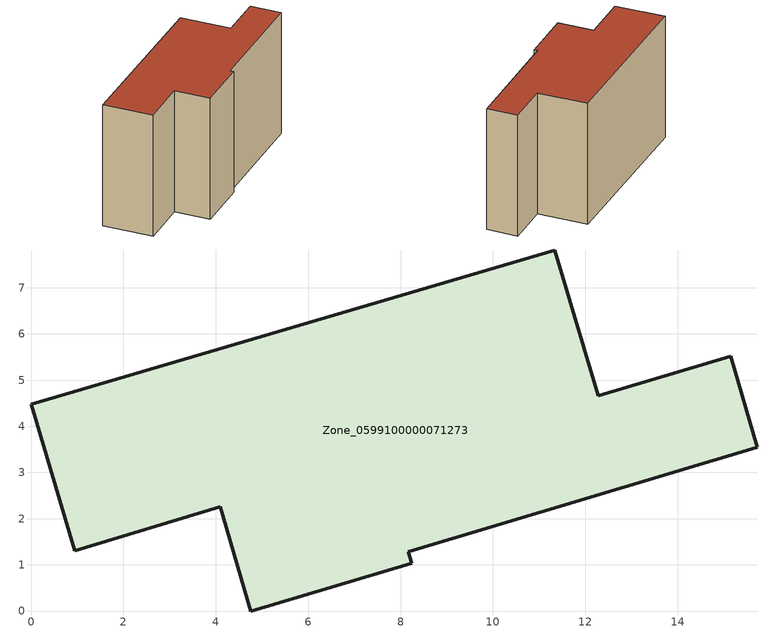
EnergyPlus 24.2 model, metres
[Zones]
Zone_0599100000071273
 floor ground (C_G): 15.15,5.52 15.73,3.55 8.17,1.28 8.24,1.04 4.76,0 4.1,2.26 0.94,1.31 0,4.48 11.34,7.82 12.28,4.66 z0
 wall outside (C_F): 11.34,7.82 0,4.48 0.94,1.31 4.1,2.26 4.76,0 8.24,1.04 8.17,1.28 15.73,3.55 15.15,5.52 12.28,4.66 11.34,7.82 z0:8.31
 roof outside (C_R): 8.17,1.28 15.73,3.55 15.15,5.52 12.28,4.66 11.34,7.82 0,4.48 0.94,1.31 4.1,2.26 4.76,0 8.24,1.04 z8.31
[BUILDING]
Pand.0599100000071273: North Axis=0; Terrain=City; Loads Convergence Tolerance Value=0.04; Temperature Convergence Tolerance Value=0.4; Solar Distribution=FullExterior; Maximum Number of Warmup Days=25; Minimum Number of Warmup Days=1
[Site:Location]
Rotterdam.The.Hague.AP_ZH_NLD Design_Conditions: Latitude=51.96; Longitude=4.45; Time Zone=1; Elevation=-4.5
[SITE:GROUNDTEMPERATURE:BUILDINGSURFACE]
18, 18, 18, 18, 18, 18, 18, 18, 18, 18, 18, 18
[MATERIAL] Thermal Absorptance=0.9; Solar Absorptance=0.7; Visible Absorptance=0.7
Name | Roughness | Thickness | Conductivity | Density | Specific Heat
G.TI.1975-1991 | MediumSmooth | 0.15 | 0.288461 | 540 | 1210
F.TI.1975-1991 | Rough | 0.3 | 0.230769 | 1920 | 840
R.TI.1975-1991 | MediumRough | 0.2 | 0.153846 | 1500 | 1000
[CONSTRUCTION]
C_G: G.TI.1975-1991
C_F: F.TI.1975-1991
C_R: R.TI.1975-1991
[ZONE]
Zone_0599100000071273: Type=1; Multiplier=1; Ceiling Height=Autocalculate; Volume=Autocalculate; Floor Area=autocalculate; Part of Total Floor Area=Yes
[ZONEINFILTRATION:DESIGNFLOWRATE]
Infil_Zone_0599100000071273: Zone or ZoneList or Space or SpaceList=Zone_0599100000071273; Schedule=AlwaysOn; Design Flow Rate Calculation Method=Flow/Area; Flow Rate per Floor Area=0.003; Constant Term Coefficient=1; Temperature Term Coefficient=0; Velocity Term Coefficient=0; Velocity Squared Term Coefficient=0
[HVACTEMPLATE:ZONE:IDEALLOADSAIRSYSTEM]
Zone_0599100000071273: Maximum Heating Supply Air Temperature=50; Minimum Cooling Supply Air Temperature=13; Maximum Heating Supply Air Humidity Ratio=0.0156; Minimum Cooling Supply Air Humidity Ratio=0.0077; Heating Limit=NoLimit; Cooling Limit=NoLimit; Dehumidification Control Type=ConstantSensibleHeatRatio; Cooling Sensible Heat Ratio=0.7; Dehumidification Setpoint=60; Humidification Control Type=None; Humidification Setpoint=30; Outdoor Air Method=None; Outdoor Air Flow Rate per Person=0.00944; Outdoor Air Flow Rate per Zone Floor Area=0; Outdoor Air Flow Rate per Zone=0; Demand Controlled Ventilation Type=None; Outdoor Air Economizer Type=NoEconomizer; Heat Recovery Type=None; Sensible Heat Recovery Effectiveness=0.7; Latent Heat Recovery Effectiveness=0.65
[ZONECONTROL:THERMOSTAT]
ThermostatControl_Zone_0599100000071273: Zone or ZoneList=Zone_0599100000071273; Control Type Schedule=DualSetpointControlType; Control 1=Thermostat_Zone_0599100000071273; Temperature Difference Between Cutout And Setpoint=0
[THERMOSTATSETPOINT:DUALSETPOINT]
Thermostat_Zone_0599100000071273: Heating Setpoint Temperature Schedule=HeatingSetpoint_Zone_0599100000071273; Cooling Setpoint Temperature Schedule=CoolingSetpoint_Zone_0599100000071273
[SCHEDULE:COMPACT]
HeatingSetpoint_Zone_0599100000071273: Through: 12/31, For: AllDays, Until: 24:00, 21
CoolingSetpoint_Zone_0599100000071273: Through: 12/31, For: AllDays, Until: 24:00, 24
DualSetpointControlType: Through: 12/31, For: AllDays, Until: 24:00, 4
AlwaysOn: Through: 12/31, For: AllDays, Until: 24:00, 1
